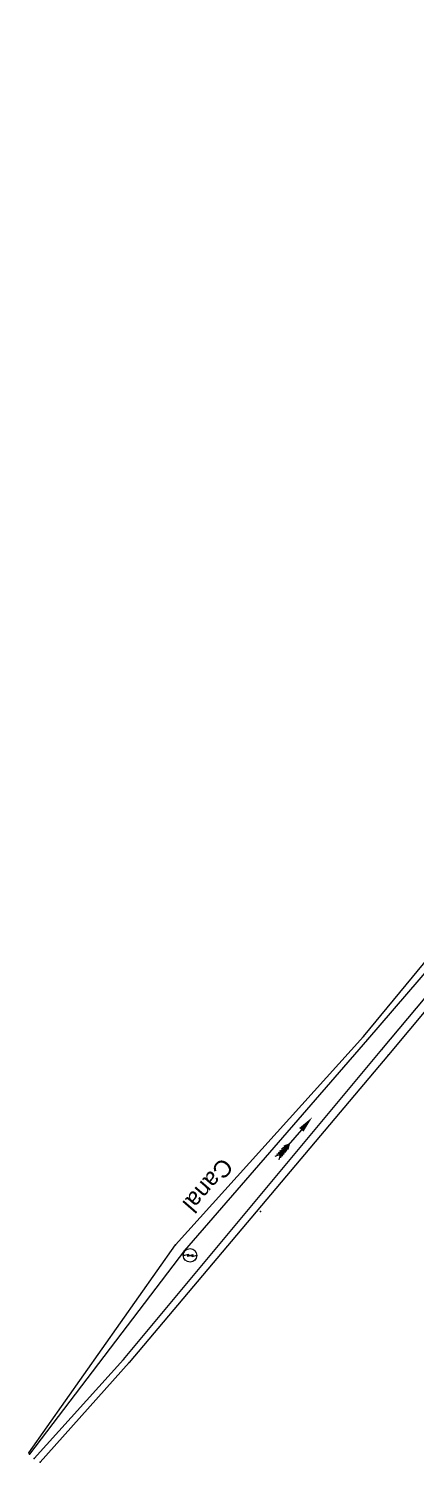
# Model space of a CAD drawing. Header units: metres. Extents: x 628572 to 650094, y 3375792 to 3391117.
# Drawn here: x 645440.7 to 645497.8, y 3379025.3 to 3379237.3 of the extents above; entities that cross this region are included whole.
import ezdxf

# ---------------------------------------------------------------- set-up
doc = ezdxf.new("R2010")
doc.units = ezdxf.units.M
doc.header["$MEASUREMENT"] = 0
for name, color, linetype, lineweight in [('CANAL_BOTTOM', 5, 'Continuous', 0), ('CANAL_TOP', 5, 'Continuous', 0), ('Electric Pole', 251, 'Continuous', 0), ('River Text', 5, 'Continuous', 0), ("SARAI BANJARA STN SRJ's", 251, 'Continuous', 0), ('Text', 251, 'Continuous', 0)]:
    doc.layers.add(name, color=color, linetype=linetype, lineweight=lineweight)
doc.styles.get("Standard").update_dxf_attribs({"font": 'arial.ttf'})

# ---------------------------------------------------------------- blocks, each defined once
blk = doc.blocks.new('EP')
blk.add_hatch(color=8).paths.add_polyline_path([(0.31, -0.24), (0.31, 0), (-0.31, -0.19), (-0.31, 0.07), (-0.93, -0.01), (-0.21, 0.16), (-0.21, -0.05), (0.43, 0.15), (0.41, -0.1), (0.94, -0.01)])
at = {"color": 8}
for p, q in [((-0.93, -0.01), (-0.21, 0.16)), ((-0.31, 0.07), (-0.93, -0.01)), ((-0.31, -0.19), (-0.31, 0.07)), ((0.31, 0), (-0.31, -0.19)), ((-0.21, 0.16), (-0.21, -0.05)), ((-0.21, -0.05), (0.43, 0.15)), ((0.31, -0.24), (0.31, 0)), ((0.43, 0.15), (0.41, -0.1)), ((0.94, -0.01), (0.31, -0.24)), ((0.41, -0.1), (0.94, -0.01))]:
    blk.add_line(p, q, dxfattribs=at)
blk.add_circle((0, 0), 1, dxfattribs=at)
blk = doc.blocks.new('River A')
at = {"layer": 'River Text'}
for p, q in [((0.4, 16.4), (-3.2, 24, -1499.5)), ((0.5, 20.3), (-3.1, 27.8, -1499.5)), ((0.5, 22.3), (0, 0)), ((0.4, 16.4), (4.4, 23.8, -1499.5)), ((0.5, 20.3), (4.5, 27.7, -1499.5)), ((0, 0), (-3.6, 7.5, -1499.5)), ((0.1, 6), (-3.5, 13.6, -1499.5)), ((0.1, 3.3), (-3.5, 10.8, -1499.5)), ((0.2, 9.9), (-3.4, 17.4, -1499.5)), ((0.3, 12.9), (-3.3, 20.5, -1499.5)), ((0, 0), (4, 7.4, -1499.5)), ((0.1, 6), (4.1, 13.4, -1499.5)), ((0.1, 3.3), (4.1, 10.7, -1499.5)), ((0.2, 9.9), (4.2, 17.2, -1499.5)), ((0.3, 12.9), (4.3, 20.3, -1499.5))]:
    blk.add_line(p, q, dxfattribs=at)
at = {"layer": 'River Text', "flags": 128}
blk.add_lwpolyline([(-0.7, -27.7), (0.5, 22.3)], dxfattribs=at)
at = {"layer": 'River Text', "extrusion": (0, 0, -1)}
blk.add_solid([(-3.5, -27.8), (1.3, -52.7), (4.8, -27.6)], dxfattribs=at)

msp = doc.modelspace()

# ---------------------------------------------------------------- linework, layer by layer
at = {"layer": 'CANAL_BOTTOM', "linetype": 'Continuous', "flags": 128}
for points in [[(645577.78, 3379191.145), (645557.687, 3379168.414), (645537.029, 3379142.108), (645511.694, 3379112.163), (645490.754, 3379087.839), (645463.719, 3379056.611), (645440.811, 3379026.506)], [(645441.516, 3379025.854), (645454.684, 3379040.514), (645492.86, 3379086.333), (645516.96, 3379115.069), (645538.4, 3379140.994), (645560.522, 3379166.377), (645579.279, 3379188.276)]]:
    msp.add_lwpolyline(points, dxfattribs=at)
at = {"layer": 'CANAL_BOTTOM'}
for p in [(645490.754, 3379087.839), (645492.86, 3379086.333), (645463.719, 3379056.611), (645454.684, 3379040.514), (645440.811, 3379026.506), (645441.516, 3379025.854)]:
    msp.add_point(p, dxfattribs=at)
at = {"layer": 'CANAL_TOP', "linetype": 'Continuous', "flags": 128}
for points in [[(645440.691, 3379026.71), (645462.359, 3379057.46), (645490.175, 3379088.253), (645510.717, 3379113.136), (645536.033, 3379142.972), (645556.588, 3379169.007), (645576.841, 3379191.63)], [(645580.431, 3379187.663), (645560.966, 3379165.747), (645539.483, 3379140.398), (645517.648, 3379114.051), (645493.875, 3379085.576), (645455.522, 3379040.056), (645442.381, 3379025.301)]]:
    msp.add_lwpolyline(points, dxfattribs=at)
at = {"layer": 'CANAL_TOP'}
for p in [(645490.175, 3379088.253), (645493.875, 3379085.576), (645474.94, 3379062.389), (645462.359, 3379057.46), (645455.522, 3379040.056), (645440.691, 3379026.71), (645442.381, 3379025.301)]:
    msp.add_point(p, dxfattribs=at)

# ---------------------------------------------------------------- block references
at = {"layer": 'Electric Pole', "linetype": 'Continuous'}
msp.add_blockref('EP', (645464.538, 3379055.902), dxfattribs=at)
at = {"layer": 'River Text', "xscale": 0.1, "yscale": 0.1, "zscale": 0.1, "rotation": 140.6085935194517}
msp.add_blockref('River A', (645479.1705, 3379072.3667), dxfattribs=at)

# ---------------------------------------------------------------- texts
at = {"layer": "SARAI BANJARA STN SRJ's", "color": 7}
msp.add_text('PRO.UP LOOP CSR-761.11m(TS TO SRJ)', height=2.5, rotation=143.603357, dxfattribs=at).set_placement((645542.5751, 3379236.1581))
at = {"layer": 'Text'}
msp.add_text('Canal', height=2.5, rotation=228.954561, dxfattribs=at).set_placement((645469.2455, 3379070.5084))

doc.saveas('drawing.dxf')
